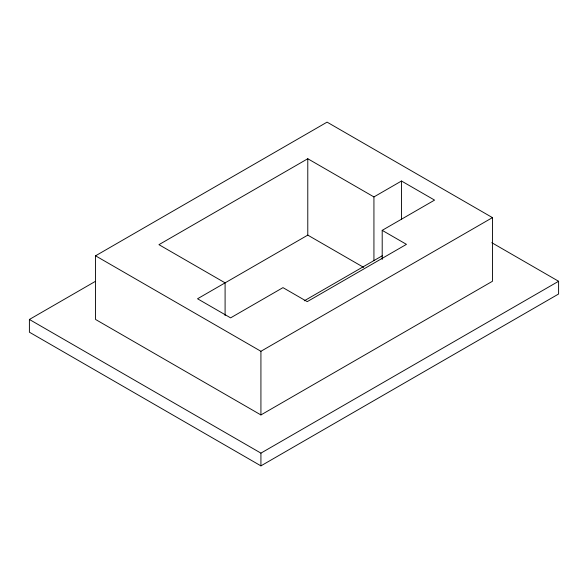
<?xml version="1.0" encoding="UTF-8"?>
<svg xmlns="http://www.w3.org/2000/svg" width="588" height="588" viewBox="0 0 588 588"><rect width="100%" height="100%" fill="white"/><g stroke="black" fill="none" stroke-linecap="round" stroke-linejoin="round"><path stroke-width="0.88" d="M95.55 255.809L327.075 122.135L492.45 217.619L492.45 281.27L260.925 414.937L95.55 319.46L95.55 255.809L260.925 351.286L492.45 217.619M491.766 242.682L558.6 281.27L558.6 294L260.925 465.865L29.4 332.191L29.4 319.46L95.285 281.424M382.2 259.448L382.2 230.349L434.569 200.111L401.494 181.016L373.931 196.929L307.781 158.738L158.944 244.667L225.094 282.857L225.094 315.594M363.693 267.4L307.781 235.119L197.531 298.77L230.606 317.865L282.975 287.635L307.23 301.637L406.455 244.351L382.2 230.349M304.261 300.806L382.597 255.582M29.4 319.46L260.925 453.127L558.6 281.27M401.494 181.016L401.494 219.206M373.931 196.929L373.931 260.58M307.781 158.738L307.781 235.119M260.925 351.286L260.925 414.937M260.925 453.127L260.925 465.865"/></g></svg>
